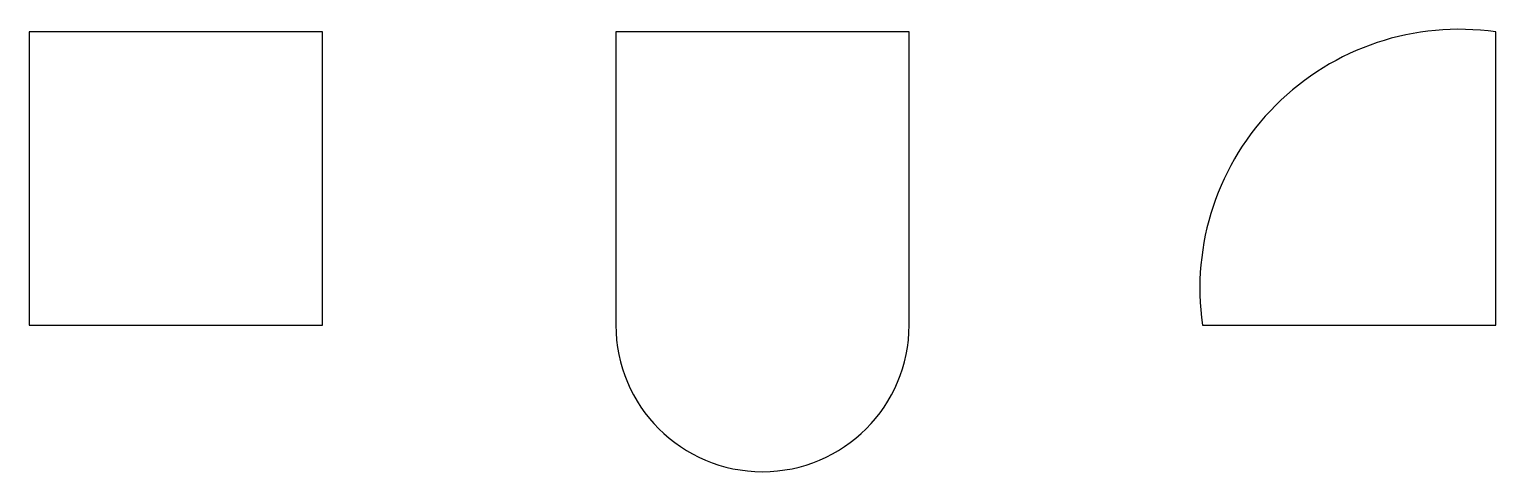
# Model space of a CAD drawing. Header units: metres. Extents: x 1000000 to 1000050, y 499995 to 500010.1.
import ezdxf

# ---------------------------------------------------------------- set-up
doc = ezdxf.new("R2010")
doc.units = ezdxf.units.M

msp = doc.modelspace()

# ---------------------------------------------------------------- linework, layer by layer
at = {"color": 1}
msp.add_lwpolyline([(1000000, 500000), (1000010, 500000), (1000010, 500010), (1000000, 500010), (1000000, 500000)], close=True, dxfattribs=at)
at = {"color": 3}
msp.add_lwpolyline([(1000020, 500000, 1), (1000030, 500000), (1000030, 500010), (1000020, 500010), (1000020, 500000)], format="xyb", close=True, dxfattribs=at)
at = {"color": 5}
msp.add_lwpolyline([(1000040, 500000), (1000050, 500000), (1000050, 500010, 0.5)], format="xyb", close=True, dxfattribs=at)

doc.saveas('drawing.dxf')
